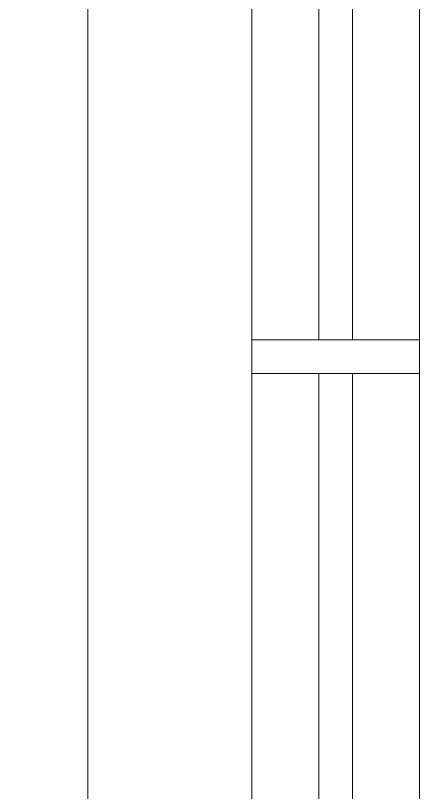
# Model space of a CAD drawing. Header units: inches. Extents: x 46946 to 48441, y 40324 to 42003.
# Drawn here: x 47973.56 to 47985.6, y 41350.74 to 41373.88 of the extents above; entities that cross this region are included whole.
import ezdxf

# ---------------------------------------------------------------- set-up
doc = ezdxf.new("R2010")
doc.units = ezdxf.units.IN
doc.header["$MEASUREMENT"] = 0
for name, color, linetype, lineweight in [('8_ TYPICAL FLOOR PLAN__6th _ 10th__dwg _3_', 8, 'Continuous', 9), ('A-GLAZ-CURT', 52, 'Continuous', 9), ('A-GLAZ-CWMG', 51, 'Continuous', 9), ('THIN', 7, 'Continuous', 9)]:
    doc.layers.add(name, color=color, linetype=linetype, lineweight=lineweight)

# ---------------------------------------------------------------- blocks, each defined once
blk = doc.blocks.new('8_ TYPICAL FLOOR PLAN__6th _ 10th__dwg _3_-696755-Level 06 - Furniture')
at = {"layer": 'THIN', "flags": 128}
blk.add_lwpolyline([(15939.182, -31070.42), (15939.182, -31606.615), (15806.899, -31606.615), (15806.899, -31616.548)], dxfattribs=at)
blk = doc.blocks.new('System Panel - Glazed-935260-Level 06 - Furniture')
at = {"layer": 'A-GLAZ-CURT', "lineweight": 13}
for p, q in [((29.458, 0.5), (-29.458, 0.5)), ((-29.458, 0.5), (-29.458, -0.5)), ((29.458, -0.5), (29.458, 0.5)), ((-29.458, -0.5), (29.458, -0.5))]:
    blk.add_line(p, q, dxfattribs=at)
blk = doc.blocks.new('Rectangular Mullion - Rectangular Mullion-935254-Level 06 - Furniture')
at = {"layer": 'A-GLAZ-CWMG', "lineweight": 20}
for p, q in [((-0.5, 2.5), (0.5, 2.5)), ((-0.5, -2.5), (-0.5, 2.5)), ((0.5, 2.5), (0.5, -2.5)), ((0.5, -2.5), (-0.5, -2.5))]:
    blk.add_line(p, q, dxfattribs=at)
blk = doc.blocks.new('Rectangular Mullion - Rectangular Mullion-935253-Level 06 - Furniture')
at = {"layer": 'A-GLAZ-CWMG'}
for p, q in [((47980.602, 41783.641), (47980.602, 41842.558)), ((47985.602, 41783.641), (47985.602, 41842.558))]:
    blk.add_line(p, q, dxfattribs=at)
blk = doc.blocks.new('Rectangular Mullion - Rectangular Mullion-935257-Level 06 - Furniture')
at = {"layer": 'A-GLAZ-CWMG'}
for p, q in [((47980.602, 41304.308), (47980.602, 41363.225)), ((47985.602, 41304.308), (47985.602, 41363.225))]:
    blk.add_line(p, q, dxfattribs=at)

msp = doc.modelspace()

# ---------------------------------------------------------------- block references
at = {"layer": '8_ TYPICAL FLOOR PLAN__6th _ 10th__dwg _3_', "color": 7}
msp.add_blockref('8_ TYPICAL FLOOR PLAN__6th _ 10th__dwg _3_-696755-Level 06 - Furniture', (32036.537, 72735.541), dxfattribs=at)
at = {"layer": 'A-GLAZ-CURT', "rotation": 270}
for p in [(47983.102, 41393.683), (47983.102, 41333.766)]:
    msp.add_blockref('System Panel - Glazed-935260-Level 06 - Furniture', p, dxfattribs=at)
at = {"layer": 'A-GLAZ-CWMG'}
for name, p in [('Rectangular Mullion - Rectangular Mullion-935253-Level 06 - Furniture', (0, -419.417)), ('Rectangular Mullion - Rectangular Mullion-935257-Level 06 - Furniture', (0, 0))]:
    msp.add_blockref(name, p, dxfattribs=at)
at = {"layer": 'A-GLAZ-CWMG', "extrusion": (0, 0, -1), "rotation": 270}
msp.add_blockref('Rectangular Mullion - Rectangular Mullion-935254-Level 06 - Furniture', (-47983.102, 41363.725), dxfattribs=at)

doc.saveas('drawing.dxf')
